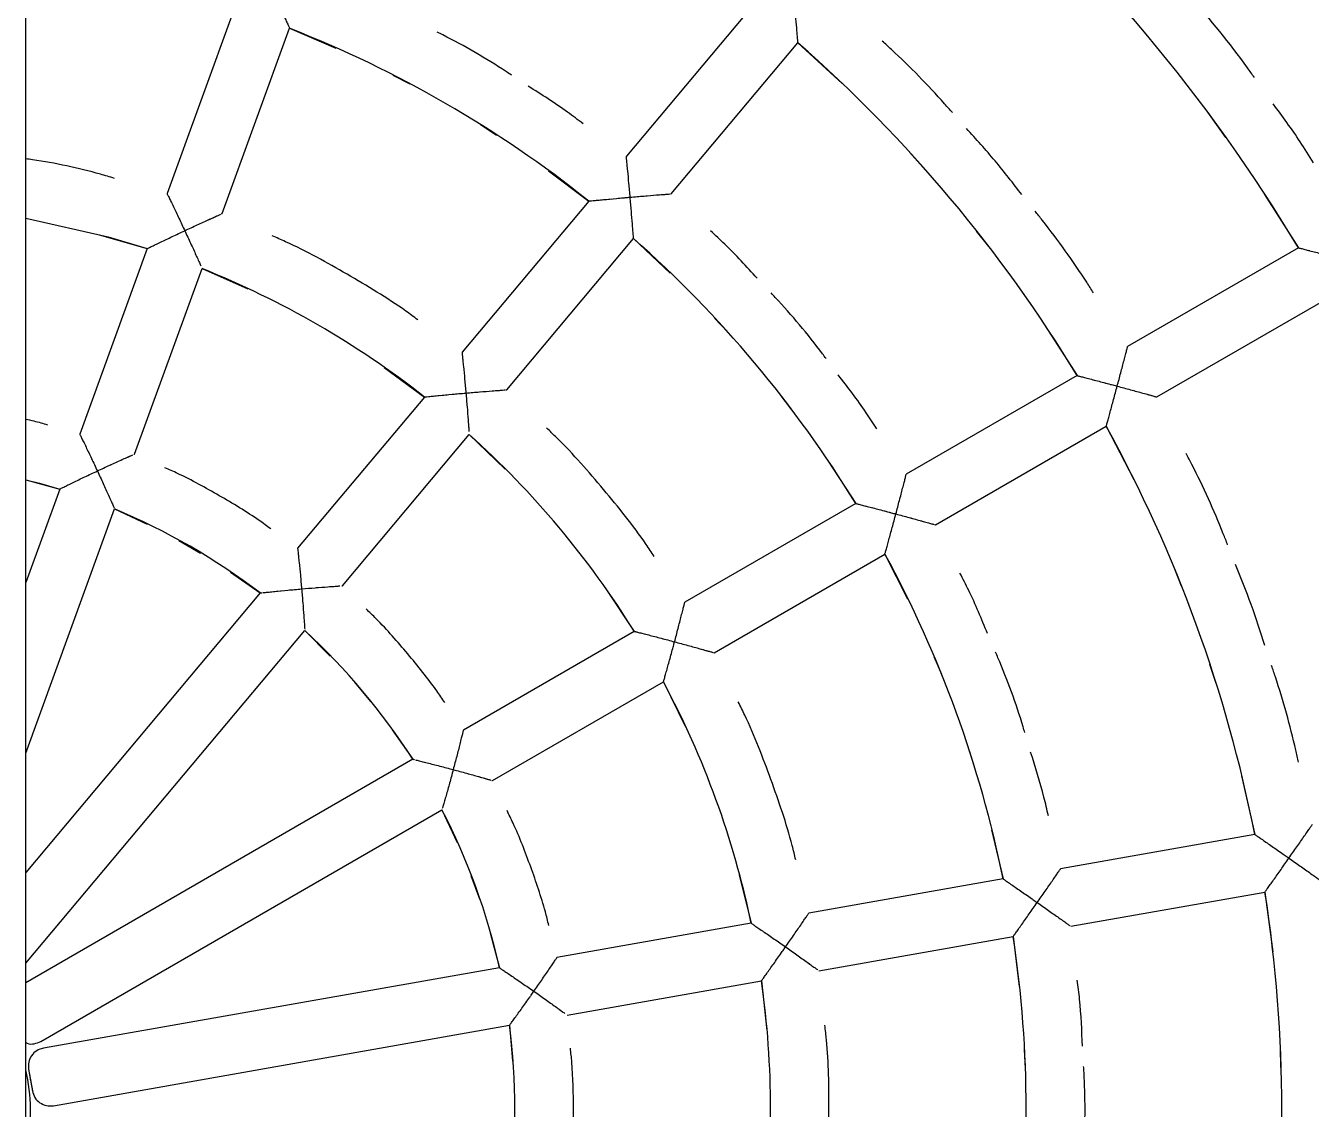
# Model space of a CAD drawing. Extents: x -360 to 379, y -342 to 365.
# Drawn here: x 14.52 to 49.73, y -136.09 to -106.42 of the extents above; entities that cross this region are included whole.
import ezdxf

# ---------------------------------------------------------------- set-up
doc = ezdxf.new("R2010")
doc.units = 0
doc.layers.get('0').update_dxf_attribs({"linetype": 'CONTINUOUS'})

msp = doc.modelspace()

# ---------------------------------------------------------------- linework, layer by layer
at = {"color": 7, "linetype": 'CONTINUOUS'}
for p, q in [((14.517, -282.988), (14.517, 306.012)), ((20.239, -105.942), (18.391, -111.018)), ((20.239, -105.942), (18.391, -111.018)), ((34.44, -105.858), (30.968, -109.995)), ((34.44, -105.858), (30.968, -109.995)), ((19.895, -111.565), (21.742, -106.489)), ((19.895, -111.565), (21.742, -106.489)), ((21.742, -106.489), (23.01, -107.031)), ((32.193, -111.024), (35.665, -106.886)), ((32.193, -111.024), (35.665, -106.886)), ((35.665, -106.886), (36.878, -108.003)), ((24.572, -107.778), (25.041, -108.012)), ((46.882, -108.787), (47.379, -109.484)), ((26.97, -109.126), (27.408, -109.415)), ((38.723, -109.884), (39.084, -110.292)), ((28.835, -110.395), (29.939, -111.221)), ((29.939, -111.221), (26.467, -115.36)), ((29.939, -111.221), (26.467, -115.36)), ((30.39, -111.178), (30.557, -111.162)), ((30.964, -111.125), (31.073, -111.115)), ((31.5, -111.079), (31.54, -111.076)), ((32.173, -111.025), (32.193, -111.024)), ((48.449, -111.044), (49.376, -112.499)), ((19.877, -111.573), (19.895, -111.565)), ((19.526, -111.732), (19.589, -111.703)), ((19.647, -111.677), (19.752, -111.629)), ((16.528, -112.142), (17.844, -112.522)), ((27.692, -116.388), (31.165, -112.25)), ((27.692, -116.388), (31.165, -112.25)), ((31.165, -112.25), (32.171, -113.193)), ((40.552, -112.041), (40.891, -112.468)), ((17.844, -112.522), (15.995, -117.6)), ((17.844, -112.522), (15.995, -117.6)), ((17.891, -112.5), (17.894, -112.498)), ((49.376, -112.499), (44.698, -115.199)), ((49.376, -112.499), (44.698, -115.199)), ((49.643, -112.568), (49.685, -112.579)), ((17.499, -118.147), (19.347, -113.07)), ((17.499, -118.147), (19.347, -113.07)), ((19.347, -113.07), (20.599, -113.624)), ((45.498, -116.585), (50.176, -113.885)), ((45.498, -116.585), (50.176, -113.885)), ((33.383, -114.429), (33.743, -114.81)), ((42.423, -114.611), (43.312, -116)), ((24.332, -115.779), (25.438, -116.586)), ((43.312, -116), (38.635, -118.7)), ((43.312, -116), (38.635, -118.7)), ((43.58, -116.069), (43.622, -116.08)), ((43.751, -116.113), (43.785, -116.122)), ((25.889, -116.541), (26.057, -116.525)), ((26.962, -116.445), (27.04, -116.438)), ((27.673, -116.39), (27.692, -116.388)), ((35.176, -116.516), (35.488, -116.938)), ((45.114, -116.479), (45.202, -116.503)), ((45.236, -116.512), (45.355, -116.545)), ((25.438, -116.586), (21.964, -120.725)), ((25.438, -116.586), (21.964, -120.725)), ((45.482, -116.58), (45.498, -116.585)), ((39.435, -120.086), (44.112, -117.385)), ((39.435, -120.086), (44.112, -117.385)), ((44.112, -117.385), (44.87, -118.849)), ((23.19, -121.754), (26.663, -117.614)), ((23.19, -121.754), (26.663, -117.614)), ((26.663, -117.614), (27.65, -118.563)), ((17.128, -118.313), (17.215, -118.274)), ((17.252, -118.257), (17.359, -118.21)), ((17.366, -118.206), (17.455, -118.167)), ((17.482, -118.155), (17.499, -118.147)), ((16.844, -118.442), (16.868, -118.43)), ((36.494, -118.346), (37.249, -119.5)), ((14.517, -118.856), (15.448, -119.105)), ((15.448, -119.105), (14.517, -121.662)), ((15.448, -119.105), (14.517, -121.662)), ((15.494, -119.082), (15.498, -119.08)), ((14.517, -126.34), (16.951, -119.652)), ((14.517, -126.34), (16.951, -119.652)), ((16.951, -119.652), (17.847, -120.071)), ((37.249, -119.5), (32.57, -122.201)), ((37.249, -119.5), (32.57, -122.201)), ((37.517, -119.569), (37.559, -119.58)), ((37.687, -119.613), (37.722, -119.622)), ((38.764, -119.9), (38.787, -119.906)), ((39.035, -119.975), (39.142, -120.004)), ((39.173, -120.013), (39.283, -120.043)), ((39.415, -120.08), (39.435, -120.086)), ((18.714, -120.517), (19.305, -120.858)), ((33.37, -123.587), (38.049, -120.886)), ((33.37, -123.587), (38.049, -120.886)), ((38.049, -120.886), (38.671, -122.116)), ((20.125, -121.386), (20.935, -121.952)), ((45.96, -121.247), (46.16, -121.755)), ((22.473, -121.806), (22.54, -121.801)), ((23.171, -121.755), (23.19, -121.754)), ((20.935, -121.952), (14.517, -129.601)), ((20.935, -121.952), (14.517, -129.601)), ((21.386, -121.905), (21.603, -121.883)), ((30.421, -121.865), (31.184, -123.002)), ((14.517, -132.09), (22.161, -122.981)), ((14.517, -132.09), (22.161, -122.981)), ((22.161, -122.981), (22.859, -123.68)), ((31.184, -123.002), (26.504, -125.704)), ((31.184, -123.002), (26.504, -125.704)), ((31.623, -123.114), (31.658, -123.123)), ((32.665, -123.39), (32.74, -123.411)), ((32.981, -123.478), (33.047, -123.496)), ((33.167, -123.53), (33.22, -123.545)), ((33.351, -123.582), (33.37, -123.587)), ((39.388, -123.692), (39.596, -124.173)), ((46.941, -123.901), (47.114, -124.418)), ((23.521, -124.396), (23.96, -124.919)), ((27.304, -127.089), (31.984, -124.388)), ((27.304, -127.089), (31.984, -124.388)), ((31.984, -124.388), (32.587, -125.617)), ((24.55, -125.695), (25.117, -126.504)), ((40.358, -126.267), (40.508, -126.77)), ((25.117, -126.504), (14.517, -132.624)), ((25.117, -126.504), (14.517, -132.624)), ((25.388, -126.571), (25.431, -126.582)), ((25.558, -126.614), (25.592, -126.623)), ((26.614, -126.894), (26.64, -126.901)), ((26.914, -126.978), (27.005, -127.003)), ((27.045, -127.015), (27.157, -127.047)), ((27.165, -127.049), (27.259, -127.076)), ((27.286, -127.084), (27.304, -127.089)), ((47.82, -126.956), (48.181, -128.564)), ((14.934, -134.231), (25.917, -127.89)), ((14.934, -134.231), (25.917, -127.89)), ((25.917, -127.89), (26.334, -128.786)), ((40.972, -128.437), (41.286, -129.78)), ((48.181, -128.564), (42.862, -129.502)), ((48.181, -128.564), (42.862, -129.502)), ((48.225, -128.594), (48.228, -128.596)), ((26.712, -129.685), (26.945, -130.327)), ((34.061, -129.667), (34.389, -130.996)), ((41.286, -129.78), (35.966, -130.718)), ((41.286, -129.78), (35.966, -130.718)), ((41.329, -129.81), (41.332, -129.812)), ((43.14, -131.078), (48.459, -130.14)), ((43.14, -131.078), (48.459, -130.14)), ((48.459, -130.14), (48.67, -131.775)), ((27.234, -131.258), (27.491, -132.213)), ((34.389, -130.996), (29.068, -131.934)), ((34.389, -130.996), (29.068, -131.934)), ((34.433, -131.025), (34.436, -131.028)), ((36.244, -132.294), (41.564, -131.356)), ((36.244, -132.294), (41.564, -131.356)), ((41.564, -131.356), (41.728, -132.725)), ((27.491, -132.213), (15.001, -134.415)), ((27.491, -132.213), (15.001, -134.415)), ((27.534, -132.241), (27.537, -132.244)), ((35.915, -132.058), (35.971, -132.098)), ((29.346, -133.51), (34.667, -132.572)), ((29.346, -133.51), (34.667, -132.572)), ((34.667, -132.572), (34.813, -133.933)), ((29.127, -133.351), (29.221, -133.42)), ((15.279, -135.99), (27.768, -133.788)), ((15.279, -135.99), (27.768, -133.788)), ((27.768, -133.788), (27.854, -134.773)), ((41.862, -134.451), (41.894, -134.974)), ((48.874, -134.401), (48.888, -134.947)), ((14.6, -134.799), (14.6, -134.799)), ((14.596, -134.994), (14.7, -135.585)), ((14.771, -135.767), (14.771, -135.767)), ((27.901, -135.747), (27.901, -136.43))]:
    msp.add_line(p, q, dxfattribs=at)
at = {"color": 7, "linetype": 'CONTINUOUS', "flags": 128}
for points in [[(14.517, -111.686), (16.773, -112.198), (17.844, -112.522)], [(44.046, -116.191), (44.104, -116.206), (44.147, -116.218)], [(26.196, -116.512), (26.253, -116.506), (26.29, -116.503)], [(14.517, -118.856), (14.894, -118.941), (15.448, -119.105)], [(37.983, -119.691), (38.041, -119.706), (38.12, -119.727)], [(21.692, -121.875), (21.751, -121.869), (21.788, -121.866)], [(31.453, -123.07), (31.453, -123.07), (31.496, -123.081)], [(31.922, -123.191), (31.978, -123.206), (32.013, -123.215)], [(25.856, -126.691), (25.913, -126.705), (25.948, -126.715)]]:
    msp.add_lwpolyline(points, dxfattribs=at)
at = {"color": 7, "linetype": 'CONTINUOUS'}
for radius, start, end in [(45.8, 31.0009, 48.9991), (31.8, 51.4416, 68.5584), (38.8, 31.1814, 48.8186), (31.8, 31.4416, 48.5584), (24.8, 51.8486, 68.1514), (38.8, 11.1814, 28.8186), (24.8, 31.8486, 48.1514), (17.8, 52.576, 67.424), (31.8, 11.4416, 28.5584), (17.8, 32.576, 47.424), (24.8, 11.8486, 28.1514), (17.8, 12.576, 27.424), (38.8, 351.1814, 8.8186), (31.8, 351.4416, 8.5584), (24.8, 351.8486, 8.1514), (17.8, 352.576, 7.424), (4.53, 0.0023, 13.7922), (4.53, 346.2078, 0.0023)]:
    msp.add_arc((10.118, -136.088), radius, start, end, dxfattribs=at)
for points, knots in [([(48.169, -107.836), (48.106, -107.747), (47.562, -106.98), (46.432, -105.617), (45.285, -104.267), (44.625, -103.599), (44.548, -103.521)], [0, 0, 0, 0, 0.0581129, 0.5, 0.9418871, 1, 1, 1, 1]), ([(21.268, -105.454), (21.286, -105.495), (21.311, -105.547), (21.364, -105.661), (21.451, -105.849), (21.554, -106.074), (21.641, -106.265), (21.695, -106.384), (21.734, -106.471), (21.74, -106.483), (21.742, -106.489)], [0, 0, 0, 0, 0.087462, 0.112478, 0.249259, 0.49888, 0.624411, 0.74957, 0.87493, 1, 1, 1, 1]), ([(35.665, -106.886), (35.665, -106.88), (35.664, -106.867), (35.657, -106.771), (35.646, -106.641), (35.63, -106.433), (35.61, -106.194), (35.589, -105.944), (35.578, -105.817), (35.572, -105.753)], [0, 0, 0, 0, 0.1250768, 0.2504547, 0.3757808, 0.500724, 0.7494053, 0.8747582, 1, 1, 1, 1]), ([(27.821, -107.771), (27.774, -107.74), (27.169, -107.339), (26.49, -106.947), (25.839, -106.623), (25.79, -106.598)], [0, 0, 0, 0, 0.071296, 0.928704, 1, 1, 1, 1]), ([(39.899, -108.8), (39.828, -108.719), (39.299, -108.117), (38.657, -107.463), (38.061, -106.917), (37.977, -106.84)], [0, 0, 0, 0, 0.117161, 0.876029, 1, 1, 1, 1]), ([(29.781, -109.105), (29.642, -108.998), (29.16, -108.63), (28.647, -108.306), (28.283, -108.077)], [0, 0, 0, 0, 0.290343, 1, 1, 1, 1]), ([(49.79, -110.173), (49.67, -109.98), (49.325, -109.426), (48.937, -108.902), (48.684, -108.56)], [0, 0, 0, 0, 0.3486, 1, 1, 1, 1]), ([(16.947, -110.599), (16.82, -110.561), (16.083, -110.344), (15.269, -110.167), (14.579, -110.072), (14.517, -110.064)], [0, 0, 0, 0, 0.160625, 0.9250155, 1, 1, 1, 1]), ([(31.073, -111.115), (31.061, -110.989), (31.039, -110.736), (31.011, -110.435), (30.991, -110.231), (30.979, -110.105), (30.97, -110.014), (30.968, -110.002), (30.968, -109.995)], [0, 0, 0, 0, 0.2504811, 0.4998361, 0.6319977, 0.7497498, 0.8750612, 1, 1, 1, 1]), ([(18.391, -111.018), (18.394, -111.024), (18.399, -111.035), (18.439, -111.117), (18.494, -111.231), (18.583, -111.416), (18.713, -111.689), (18.82, -111.918), (18.873, -112.032)], [0, 0, 0, 0, 0.12517, 0.2505603, 0.3685699, 0.5014011, 0.7511198, 1, 1, 1, 1]), ([(29.939, -111.221), (29.946, -111.221), (29.959, -111.22), (30.054, -111.21), (30.184, -111.197), (30.393, -111.177), (30.633, -111.155), (30.826, -111.137), (30.908, -111.13), (30.971, -111.124), (31.028, -111.119), (31.073, -111.115)], [0, 0, 0, 0, 0.125068, 0.250426, 0.375583, 0.501112, 0.75073, 0.874981, 0.887531, 0.912543, 1, 1, 1, 1]), ([(31.073, -111.115), (31.199, -111.104), (31.451, -111.083), (31.753, -111.058), (31.956, -111.042), (32.086, -111.032), (32.135, -111.028), (32.159, -111.027)], [0, 0, 0, 0, 0.287579, 0.573496, 0.725855, 0.861098, 1, 1, 1, 1]), ([(31.165, -112.25), (31.164, -112.243), (31.163, -112.23), (31.156, -112.135), (31.146, -112.004), (31.13, -111.796), (31.11, -111.556), (31.089, -111.306), (31.078, -111.179), (31.073, -111.115)], [0, 0, 0, 0, 0.1250755, 0.2504555, 0.3757774, 0.5007332, 0.7494098, 0.8747609, 1, 1, 1, 1]), ([(18.873, -112.032), (18.988, -111.979), (19.218, -111.872), (19.493, -111.746), (19.679, -111.663), (19.796, -111.609), (19.841, -111.589), (19.863, -111.579)], [0, 0, 0, 0, 0.287621, 0.573772, 0.726011, 0.861314, 1, 1, 1, 1]), ([(43.759, -113.731), (43.698, -113.635), (43.264, -112.954), (42.731, -112.208), (42.23, -111.582), (42.163, -111.498)], [0, 0, 0, 0, 0.123971, 0.882839, 1, 1, 1, 1]), ([(17.844, -112.522), (17.85, -112.519), (17.861, -112.514), (17.948, -112.472), (18.066, -112.415), (18.255, -112.324), (18.527, -112.194), (18.758, -112.086), (18.873, -112.032)], [0, 0, 0, 0, 0.125126, 0.250551, 0.375772, 0.501362, 0.751109, 1, 1, 1, 1]), ([(18.873, -112.032), (18.927, -112.148), (19.035, -112.379), (19.16, -112.654), (19.245, -112.842), (19.291, -112.945), (19.307, -112.981), (19.312, -112.991)], [0, 0, 0, 0, 0.312941, 0.624074, 0.780441, 0.937234, 1, 1, 1, 1]), ([(25.253, -114.472), (25.146, -114.392), (24.529, -113.935), (23.322, -113.219), (22.097, -112.531), (21.392, -112.225), (21.27, -112.172)], [0, 0, 0, 0, 0.086823, 0.5, 0.913177, 1, 1, 1, 1]), ([(34.549, -113.334), (34.26, -113.016), (33.852, -112.567), (33.406, -112.157), (33.277, -112.038)], [0, 0, 0, 0, 0.709657, 1, 1, 1, 1]), ([(49.376, -112.499), (49.382, -112.501), (49.394, -112.504), (49.487, -112.528), (49.613, -112.561), (49.815, -112.613), (50.048, -112.675), (50.251, -112.729), (50.373, -112.761), (50.435, -112.778), (50.474, -112.788)], [0, 0, 0, 0, 0.125073, 0.250428, 0.375584, 0.501116, 0.75073, 0.874979, 0.919818, 1, 1, 1, 1]), ([(36.438, -115.534), (36.405, -115.489), (35.973, -114.905), (35.469, -114.304), (34.969, -113.777), (34.93, -113.737)], [0, 0, 0, 0, 0.071296, 0.928704, 1, 1, 1, 1]), ([(26.467, -115.36), (26.467, -115.366), (26.469, -115.378), (26.478, -115.469), (26.49, -115.595), (26.511, -115.799), (26.539, -116.099), (26.562, -116.351), (26.573, -116.477)], [0, 0, 0, 0, 0.1251786, 0.2506042, 0.3684158, 0.5009942, 0.7498116, 1, 1, 1, 1]), ([(44.412, -116.288), (44.445, -116.166), (44.51, -115.921), (44.587, -115.628), (44.639, -115.429), (44.671, -115.306), (44.694, -115.218), (44.697, -115.205), (44.698, -115.199)], [0, 0, 0, 0, 0.2501497, 0.4989677, 0.63151, 0.7494058, 0.874841, 1, 1, 1, 1]), ([(37.824, -117.457), (37.73, -117.309), (37.403, -116.798), (37.032, -116.319), (36.768, -115.979)], [0, 0, 0, 0, 0.290343, 1, 1, 1, 1]), ([(43.312, -116), (43.319, -116.001), (43.331, -116.004), (43.424, -116.028), (43.55, -116.061), (43.753, -116.114), (43.986, -116.175), (44.188, -116.228), (44.31, -116.261), (44.372, -116.277), (44.412, -116.288)], [0, 0, 0, 0, 0.1250711, 0.2504271, 0.3755836, 0.5011146, 0.7507298, 0.8749801, 0.9174049, 1, 1, 1, 1]), ([(25.438, -116.586), (25.444, -116.585), (25.457, -116.584), (25.553, -116.574), (25.684, -116.561), (25.893, -116.54), (26.192, -116.511), (26.446, -116.489), (26.573, -116.477)], [0, 0, 0, 0, 0.1251256, 0.2505512, 0.3757722, 0.5013618, 0.7511093, 1, 1, 1, 1]), ([(26.573, -116.477), (26.699, -116.467), (26.951, -116.445), (27.253, -116.421), (27.456, -116.406), (27.585, -116.396), (27.634, -116.392), (27.658, -116.391)], [0, 0, 0, 0, 0.287657, 0.573653, 0.72596, 0.861317, 1, 1, 1, 1]), ([(26.573, -116.477), (26.584, -116.605), (26.606, -116.859), (26.63, -117.16), (26.645, -117.366), (26.654, -117.478), (26.656, -117.517), (26.657, -117.529)], [0, 0, 0, 0, 0.312941, 0.624074, 0.780441, 0.937234, 1, 1, 1, 1]), ([(44.112, -117.385), (44.114, -117.379), (44.118, -117.366), (44.143, -117.274), (44.178, -117.148), (44.234, -116.947), (44.297, -116.715), (44.363, -116.473), (44.396, -116.35), (44.412, -116.288)], [0, 0, 0, 0, 0.125077, 0.250455, 0.375781, 0.500724, 0.749405, 0.874758, 1, 1, 1, 1]), ([(44.412, -116.288), (44.535, -116.321), (44.78, -116.387), (45.071, -116.467), (45.27, -116.522), (45.389, -116.555), (45.459, -116.574), (45.469, -116.577), (45.47, -116.577)], [0, 0, 0, 0, 0.2840949, 0.5665473, 0.7171209, 0.8506755, 0.993038, 1, 1, 1, 1]), ([(15.121, -117.354), (14.998, -117.317), (14.799, -117.256), (14.595, -117.216), (14.517, -117.2)], [0, 0, 0, 0, 0.6159, 1, 1, 1, 1]), ([(15.995, -117.6), (15.998, -117.606), (16.004, -117.617), (16.043, -117.698), (16.099, -117.811), (16.188, -117.995), (16.318, -118.267), (16.425, -118.495), (16.479, -118.61)], [0, 0, 0, 0, 0.1251556, 0.2505698, 0.3684611, 0.5008537, 0.7497121, 1, 1, 1, 1]), ([(31.734, -120.952), (31.66, -120.841), (31.237, -120.2), (30.347, -119.114), (29.432, -118.049), (28.874, -117.521), (28.777, -117.429)], [0, 0, 0, 0, 0.0868229, 0.5, 0.9131771, 1, 1, 1, 1]), ([(16.479, -118.61), (16.594, -118.557), (16.822, -118.451), (17.098, -118.326), (17.283, -118.243), (17.385, -118.198), (17.42, -118.182), (17.432, -118.177)], [0, 0, 0, 0, 0.306521, 0.613178, 0.77624, 0.921419, 1, 1, 1, 1]), ([(47.436, -120.631), (47.397, -120.531), (47.105, -119.785), (46.726, -118.95), (46.353, -118.233), (46.3, -118.133)], [0, 0, 0, 0, 0.117161, 0.876029, 1, 1, 1, 1]), ([(15.448, -119.105), (15.454, -119.102), (15.466, -119.096), (15.553, -119.053), (15.671, -118.995), (15.861, -118.903), (16.133, -118.772), (16.364, -118.664), (16.479, -118.61)], [0, 0, 0, 0, 0.125115, 0.250546, 0.375769, 0.501352, 0.751105, 1, 1, 1, 1]), ([(16.479, -118.61), (16.533, -118.726), (16.64, -118.957), (16.765, -119.233), (16.85, -119.424), (16.905, -119.547), (16.926, -119.596), (16.937, -119.619)], [0, 0, 0, 0, 0.285875, 0.572722, 0.716957, 0.860778, 1, 1, 1, 1]), ([(21.227, -120.195), (21.123, -120.119), (20.672, -119.79), (19.821, -119.282), (18.956, -118.799), (18.445, -118.573), (18.328, -118.521)], [0, 0, 0, 0, 0.114464, 0.5, 0.885536, 1, 1, 1, 1]), ([(38.35, -119.788), (38.383, -119.666), (38.448, -119.421), (38.524, -119.129), (38.576, -118.93), (38.607, -118.807), (38.63, -118.718), (38.633, -118.706), (38.635, -118.7)], [0, 0, 0, 0, 0.250312, 0.499226, 0.631554, 0.749435, 0.874841, 1, 1, 1, 1]), ([(37.249, -119.5), (37.255, -119.502), (37.268, -119.505), (37.36, -119.529), (37.487, -119.561), (37.69, -119.614), (37.923, -119.675), (38.111, -119.724), (38.19, -119.746), (38.252, -119.762), (38.307, -119.777), (38.35, -119.788)], [0, 0, 0, 0, 0.1250677, 0.2504262, 0.3755831, 0.5011122, 0.7507299, 0.8749809, 0.887531, 0.9125431, 1, 1, 1, 1]), ([(38.049, -120.886), (38.05, -120.88), (38.054, -120.867), (38.08, -120.775), (38.115, -120.649), (38.171, -120.448), (38.235, -120.215), (38.3, -119.973), (38.334, -119.85), (38.35, -119.788)], [0, 0, 0, 0, 0.125076, 0.250456, 0.375777, 0.500733, 0.74941, 0.874761, 1, 1, 1, 1]), ([(38.35, -119.788), (38.473, -119.821), (38.717, -119.887), (39.009, -119.967), (39.206, -120.022), (39.33, -120.057), (39.378, -120.07), (39.402, -120.077)], [0, 0, 0, 0, 0.2875789, 0.5734963, 0.7258554, 0.8610983, 1, 1, 1, 1]), ([(21.964, -120.725), (21.965, -120.732), (21.966, -120.744), (21.976, -120.833), (21.989, -120.959), (22.01, -121.163), (22.04, -121.462), (22.062, -121.714), (22.074, -121.84)], [0, 0, 0, 0, 0.125156, 0.25061, 0.368618, 0.501159, 0.750105, 1, 1, 1, 1]), ([(40.858, -123.063), (40.695, -122.664), (40.466, -122.103), (40.187, -121.565), (40.106, -121.409)], [0, 0, 0, 0, 0.709657, 1, 1, 1, 1]), ([(22.074, -121.84), (22.199, -121.829), (22.45, -121.808), (22.752, -121.785), (22.954, -121.77), (23.066, -121.762), (23.104, -121.76), (23.117, -121.759)], [0, 0, 0, 0, 0.305954, 0.612951, 0.776098, 0.921341, 1, 1, 1, 1]), ([(20.935, -121.952), (20.938, -121.952), (20.941, -121.952), (20.977, -121.948), (20.982, -121.947)], [0, 0, 0, 0, 0.858968, 1, 1, 1, 1]), ([(21.011, -121.944), (21.025, -121.942), (21.067, -121.938), (21.184, -121.925), (21.39, -121.904), (21.692, -121.874), (21.946, -121.851), (22.074, -121.84)], [0, 0, 0, 0, 0.079077, 0.233123, 0.386809, 0.692511, 1, 1, 1, 1]), ([(22.074, -121.84), (22.084, -121.967), (22.106, -122.222), (22.129, -122.523), (22.144, -122.731), (22.153, -122.866), (22.157, -122.919), (22.158, -122.945)], [0, 0, 0, 0, 0.287342, 0.573026, 0.716648, 0.860607, 1, 1, 1, 1]), ([(25.993, -124.953), (25.921, -124.846), (25.61, -124.382), (24.984, -123.614), (24.336, -122.864), (23.933, -122.477), (23.841, -122.388)], [0, 0, 0, 0, 0.114464, 0.5, 0.885536, 1, 1, 1, 1]), ([(32.288, -123.288), (32.321, -123.166), (32.386, -122.922), (32.461, -122.63), (32.512, -122.431), (32.544, -122.306), (32.566, -122.219), (32.569, -122.207), (32.57, -122.201)], [0, 0, 0, 0, 0.249817, 0.498809, 0.631211, 0.749382, 0.878464, 1, 1, 1, 1]), ([(31.184, -123.002), (31.19, -123.003), (31.203, -123.007), (31.296, -123.03), (31.424, -123.062), (31.627, -123.114), (31.919, -123.19), (32.165, -123.255), (32.288, -123.288)], [0, 0, 0, 0, 0.125126, 0.250551, 0.375772, 0.501362, 0.751109, 1, 1, 1, 1]), ([(31.984, -124.388), (31.986, -124.381), (31.989, -124.369), (32.016, -124.276), (32.051, -124.15), (32.108, -123.948), (32.172, -123.716), (32.228, -123.512), (32.261, -123.389), (32.278, -123.327), (32.288, -123.288)], [0, 0, 0, 0, 0.125067, 0.250444, 0.375752, 0.500721, 0.749378, 0.874719, 0.920908, 1, 1, 1, 1]), ([(32.288, -123.288), (32.41, -123.321), (32.655, -123.387), (32.946, -123.468), (33.142, -123.523), (33.267, -123.558), (33.314, -123.571), (33.337, -123.578)], [0, 0, 0, 0, 0.287657, 0.573653, 0.72596, 0.861317, 1, 1, 1, 1]), ([(41.881, -125.775), (41.865, -125.722), (41.659, -125.025), (41.391, -124.288), (41.101, -123.623), (41.079, -123.571)], [0, 0, 0, 0, 0.0712955, 0.9287045, 1, 1, 1, 1]), ([(49.377, -126.585), (49.352, -126.475), (49.178, -125.686), (48.932, -124.802), (48.675, -124.043), (48.641, -123.941)], [0, 0, 0, 0, 0.123971, 0.882839, 1, 1, 1, 1]), ([(35.607, -129.258), (35.576, -129.129), (35.397, -128.382), (34.933, -127.056), (34.437, -125.742), (34.094, -125.055), (34.034, -124.936)], [0, 0, 0, 0, 0.0868229, 0.5, 0.9131771, 1, 1, 1, 1]), ([(26.504, -125.704), (26.503, -125.71), (26.5, -125.722), (26.478, -125.809), (26.448, -125.932), (26.398, -126.131), (26.323, -126.422), (26.258, -126.666), (26.226, -126.788)], [0, 0, 0, 0, 0.1251631, 0.2506903, 0.3687463, 0.5013504, 0.7506851, 1, 1, 1, 1]), ([(42.526, -128.057), (42.487, -127.885), (42.355, -127.294), (42.17, -126.717), (42.039, -126.307)], [0, 0, 0, 0, 0.290343, 1, 1, 1, 1]), ([(25.117, -126.504), (25.12, -126.505), (25.123, -126.506), (25.159, -126.514), (25.164, -126.516)], [0, 0, 0, 0, 0.858908, 1, 1, 1, 1]), ([(25.192, -126.523), (25.206, -126.526), (25.247, -126.536), (25.361, -126.564), (25.562, -126.615), (25.856, -126.69), (26.103, -126.756), (26.226, -126.788)], [0, 0, 0, 0, 0.07902, 0.232902, 0.387227, 0.69414, 1, 1, 1, 1]), ([(26.226, -126.788), (26.192, -126.912), (26.126, -127.158), (26.044, -127.45), (25.987, -127.65), (25.95, -127.78), (25.935, -127.831), (25.927, -127.856)], [0, 0, 0, 0, 0.287342, 0.573026, 0.716648, 0.860607, 1, 1, 1, 1]), ([(26.226, -126.788), (26.348, -126.821), (26.592, -126.887), (26.883, -126.969), (27.077, -127.024), (27.185, -127.055), (27.221, -127.065), (27.234, -127.069)], [0, 0, 0, 0, 0.307866, 0.613959, 0.776797, 0.921806, 1, 1, 1, 1]), ([(28.844, -131.054), (28.813, -130.929), (28.679, -130.387), (28.354, -129.451), (28.001, -128.525), (27.755, -128.023), (27.699, -127.908)], [0, 0, 0, 0, 0.114464, 0.5, 0.885536, 1, 1, 1, 1]), ([(49.116, -129.212), (49.189, -129.108), (49.334, -128.9), (49.506, -128.652), (49.623, -128.482), (49.695, -128.377), (49.747, -128.302), (49.754, -128.292), (49.757, -128.286)], [0, 0, 0, 0, 0.249666, 0.498741, 0.631371, 0.749335, 0.87482, 1, 1, 1, 1]), ([(48.181, -128.564), (48.187, -128.568), (48.197, -128.575), (48.276, -128.629), (48.384, -128.703), (48.555, -128.822), (48.753, -128.959), (48.925, -129.078), (49.029, -129.151), (49.082, -129.188), (49.116, -129.212)], [0, 0, 0, 0, 0.125069, 0.250439, 0.375758, 0.500693, 0.749359, 0.874704, 0.917263, 1, 1, 1, 1]), ([(48.459, -130.14), (48.463, -130.135), (48.47, -130.124), (48.526, -130.046), (48.602, -129.94), (48.723, -129.77), (48.862, -129.574), (49.006, -129.369), (49.079, -129.264), (49.116, -129.212)], [0, 0, 0, 0, 0.125077, 0.250455, 0.375781, 0.500724, 0.749405, 0.874758, 1, 1, 1, 1]), ([(49.116, -129.212), (49.22, -129.284), (49.427, -129.43), (49.673, -129.604), (49.842, -129.725), (49.943, -129.796), (50.002, -129.838), (50.01, -129.844), (50.011, -129.845)], [0, 0, 0, 0, 0.2825357, 0.5660387, 0.7169685, 0.8508029, 0.9931619, 1, 1, 1, 1]), ([(42.222, -130.427), (42.295, -130.323), (42.44, -130.116), (42.611, -129.867), (42.728, -129.698), (42.8, -129.593), (42.851, -129.518), (42.858, -129.507), (42.862, -129.502)], [0, 0, 0, 0, 0.249689, 0.498749, 0.631292, 0.74934, 0.87482, 1, 1, 1, 1]), ([(41.286, -129.78), (41.291, -129.784), (41.302, -129.791), (41.381, -129.845), (41.489, -129.919), (41.662, -130.038), (41.86, -130.175), (42.02, -130.286), (42.087, -130.333), (42.139, -130.369), (42.186, -130.402), (42.222, -130.427)], [0, 0, 0, 0, 0.125068, 0.250426, 0.375583, 0.501112, 0.75073, 0.874981, 0.887531, 0.912543, 1, 1, 1, 1]), ([(41.564, -131.356), (41.567, -131.351), (41.575, -131.34), (41.631, -131.262), (41.707, -131.156), (41.828, -130.986), (41.968, -130.789), (42.112, -130.584), (42.186, -130.48), (42.222, -130.427)], [0, 0, 0, 0, 0.125076, 0.250456, 0.375777, 0.500733, 0.74941, 0.874761, 1, 1, 1, 1]), ([(42.222, -130.427), (42.326, -130.5), (42.533, -130.646), (42.78, -130.821), (42.946, -130.939), (43.052, -131.015), (43.092, -131.043), (43.112, -131.058)], [0, 0, 0, 0, 0.2875789, 0.5734963, 0.7258554, 0.8610983, 1, 1, 1, 1]), ([(35.329, -131.643), (35.401, -131.539), (35.546, -131.332), (35.717, -131.083), (35.833, -130.914), (35.905, -130.808), (35.956, -130.733), (35.962, -130.723), (35.966, -130.718)], [0, 0, 0, 0, 0.249711, 0.49877, 0.631186, 0.749368, 0.878457, 1, 1, 1, 1]), ([(34.389, -130.996), (34.395, -131), (34.406, -131.007), (34.485, -131.061), (34.594, -131.135), (34.767, -131.253), (35.015, -131.424), (35.224, -131.57), (35.329, -131.643)], [0, 0, 0, 0, 0.125126, 0.250551, 0.375772, 0.501362, 0.751109, 1, 1, 1, 1]), ([(34.667, -132.572), (34.671, -132.567), (34.679, -132.556), (34.735, -132.478), (34.812, -132.371), (34.934, -132.201), (35.074, -132.005), (35.196, -131.832), (35.269, -131.728), (35.306, -131.676), (35.329, -131.643)], [0, 0, 0, 0, 0.125067, 0.250444, 0.375752, 0.500721, 0.749378, 0.874719, 0.920908, 1, 1, 1, 1]), ([(35.329, -131.643), (35.433, -131.716), (35.639, -131.861), (35.886, -132.037), (36.051, -132.155), (36.156, -132.231), (36.196, -132.259), (36.216, -132.274)], [0, 0, 0, 0, 0.287657, 0.573653, 0.72596, 0.861317, 1, 1, 1, 1]), ([(28.435, -132.858), (28.507, -132.755), (28.652, -132.548), (28.822, -132.299), (28.937, -132.13), (29.008, -132.024), (29.058, -131.949), (29.065, -131.939), (29.068, -131.934)], [0, 0, 0, 0, 0.249611, 0.498731, 0.630935, 0.749349, 0.878319, 1, 1, 1, 1]), ([(27.491, -132.213), (27.496, -132.216), (27.507, -132.224), (27.588, -132.278), (27.697, -132.351), (27.871, -132.469), (28.12, -132.639), (28.33, -132.785), (28.435, -132.858)], [0, 0, 0, 0, 0.125127, 0.250574, 0.375934, 0.500999, 0.749772, 1, 1, 1, 1]), ([(43.459, -134.362), (43.442, -133.932), (43.419, -133.326), (43.341, -132.725), (43.318, -132.551)], [0, 0, 0, 0, 0.709657, 1, 1, 1, 1]), ([(27.768, -133.788), (27.772, -133.783), (27.78, -133.772), (27.838, -133.694), (27.915, -133.587), (28.038, -133.417), (28.179, -133.221), (28.293, -133.061), (28.342, -132.991), (28.378, -132.939), (28.411, -132.893), (28.435, -132.858)], [0, 0, 0, 0, 0.1250636, 0.250447, 0.3757429, 0.5007451, 0.7493919, 0.874727, 0.8903409, 0.9164277, 1, 1, 1, 1]), ([(28.435, -132.858), (28.538, -132.931), (28.744, -133.076), (28.99, -133.252), (29.154, -133.371), (29.245, -133.437), (29.276, -133.459), (29.287, -133.467)], [0, 0, 0, 0, 0.305954, 0.612951, 0.776098, 0.921341, 1, 1, 1, 1]), ([(36.406, -138.388), (36.421, -138.255), (36.509, -137.493), (36.525, -136.088), (36.509, -134.684), (36.421, -133.921), (36.406, -133.788)], [0, 0, 0, 0, 0.0868229, 0.5, 0.9131771, 1, 1, 1, 1]), ([(14.517, -134.262), (14.53, -134.269), (14.6, -134.306), (14.755, -134.306), (14.875, -134.256), (14.934, -134.231)], [0, 0, 0, 0, 0.097802, 0.548901, 1, 1, 1, 1]), ([(29.436, -137.762), (29.45, -137.635), (29.51, -137.079), (29.524, -136.088), (29.51, -135.097), (29.45, -134.542), (29.436, -134.414)], [0, 0, 0, 0, 0.114464, 0.5, 0.885536, 1, 1, 1, 1]), ([(43.492, -137.261), (43.496, -137.205), (43.541, -136.48), (43.541, -135.696), (43.496, -134.971), (43.492, -134.916)], [0, 0, 0, 0, 0.071296, 0.928704, 1, 1, 1, 1])]:
    msp.add_open_spline(points, degree=3, knots=knots, dxfattribs=at)
for points in [[(41.803, -111.045), (41.561, -110.733), (41.078, -110.11), (40.548, -109.526), (40.283, -109.233)], [(48.457, -123.392), (48.337, -123.017), (48.096, -122.265), (47.797, -121.535), (47.648, -121.17)], [(15.001, -134.415), (14.938, -134.434), (14.812, -134.471), (14.669, -134.614), (14.584, -134.797), (14.592, -134.928), (14.596, -134.994)], [(14.596, -134.994), (14.597, -134.998), (14.598, -135.007), (14.61, -135.076), (14.627, -135.173), (14.648, -135.289), (14.668, -135.406), (14.686, -135.503), (14.698, -135.572), (14.699, -135.58), (14.7, -135.585)], [(14.7, -135.585), (14.719, -135.648), (14.756, -135.775), (14.899, -135.917), (15.082, -136.002), (15.213, -135.994), (15.279, -135.99)]]:
    msp.add_open_spline(points, degree=3, dxfattribs=at)

doc.saveas('drawing.dxf')
